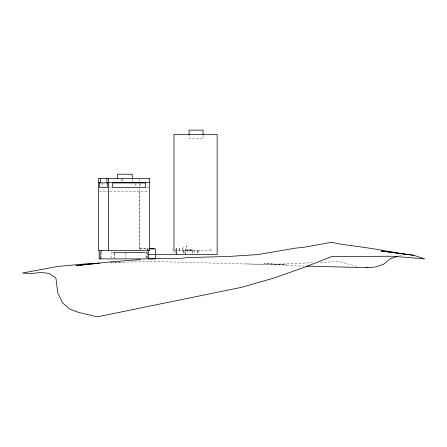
<?xml version="1.0" encoding="UTF-8"?>
<svg xmlns="http://www.w3.org/2000/svg" width="447" height="447" viewBox="0 0 447 447"><rect width="100%" height="100%" fill="white"/><g stroke="black" fill="none" stroke-linecap="round" stroke-linejoin="round"><path stroke-width="0.34" stroke-dasharray="2.23 1.68" d="M175.917 253.455L175.922 250.432M186.332 250.175C185.896 249.404 188.098 250.946 186.801 249.817C187.718 250.203 186.053 250.348 186.254 250.208M189.377 249.94L190.355 249.789L190.377 250.342M189.886 249.951L190.355 250.376M173.961 248.934L172.447 249.728L172.447 250.432L211.973 250.432L211.973 249.728L210.459 248.934M174.973 249.527L176.096 249.13M399.339 255.807L402.641 254.768M192.076 249.823C192.098 251.281 191.294 249.163 191.584 250.164C192.998 249.555 193.696 250.711 192.098 249.789M190.355 249.823C189.964 251.03 191.199 249.778 190.366 249.789M312.671 262.691L308.497 262.875C242.313 267.189 176.04 258.863 109.833 262.858M320.326 262.361L339.105 261.54L357.432 266.557M109.839 262.853L122.143 262.495M109.47 187.628L111.532 187.628M146.717 187.628L148.672 187.628M99.39 191.154L109.068 191.154M109.727 191.154L148.817 191.154M139.671 248.308L148.583 248.308M190.137 250.046C189.511 249.923 189.684 250.465 189.344 250.208M304.496 266.06L295.562 265.836L263.914 263.384L286.566 264.976L246.398 263.926M203.078 135.346L203.078 138.598L189.053 138.598L189.053 135.346M198.943 250.437L198.943 253.46M197.563 250.437L197.563 254.667M197.272 250.437L197.272 253.46M194.339 250.432L194.339 253.455M192.953 250.432L192.953 254.661M192.668 250.432L192.668 254.661M187.086 250.432L187.086 253.455M185.706 254.661L185.695 249.728L186.857 246.113L185.416 249.728L185.416 254.661M184.784 250.437L184.784 253.46M183.404 250.437L183.404 254.667M183.114 250.437L183.114 254.667M182.527 250.432L183.404 246.817L182.242 250.432M179.353 250.432L179.951 247.521L179.074 250.432M176.498 248.934L176.498 248.23L175.9 250.432M174.408 249.728L174.408 250.432M173.961 250.432L173.961 253.455M148.052 248.934L148.052 249.929M147.219 248.308L147.219 249.895M147.219 251.728L147.219 258.237M147.141 258.891L147.141 248.538L140.637 248.538L140.637 249.795M146.135 251.728L146.135 258.891M145.985 251.728L145.985 258.237M140.844 183.588L140.844 186.952M139.671 179.124L139.671 183.136M139.671 183.801L139.671 187.813M139.671 188.483L139.671 249.895M139.157 191.154L139.157 250.421M135.558 183.588L135.558 186.952M132.267 179.431L132.267 181.387M125.439 253.03L125.439 258.237M122.925 179.057L122.925 181.476M121.819 179.057L121.819 181.476M114.505 253.125L114.505 258.249M114.108 253.125L114.108 258.249M111.107 251.728L111.107 258.237M102.609 182.918L102.609 186.952M101.888 252.488L101.888 258.495M188.472 249.957C188.181 251.259 188.109 249.37 188.472 249.957M191.132 249.957C190.841 251.259 190.768 249.37 191.132 249.957M188.863 250.113C189.455 250.868 188.394 249.147 188.863 250.113M187.6 250.298C187.153 250.018 188.545 250.337 187.6 250.298"/><path stroke-width="0.67" d="M101.888 250.421L100.245 252.488L100.245 258.891M397.355 256.427L390.069 258.914L383.939 264.021L376.452 266.825L367.976 267.725L306.558 266.11M140.453 259.59L108.761 262.054L76.057 265.63L99.575 263.166L90.702 263.412L57.965 266.418L22.35 273.05L31.094 273.536L40.778 272.452L49.265 273.435L55.909 278.068L57.741 292.981L62.669 303.016L69.861 309.156L78.594 312.369L97.267 316.867L241.671 287.298L273.871 278.062L303.943 267.485L331.797 256.539L392.555 256.243L424.65 258.886L413.838 255.304L381.341 251.018L413.838 255.304M149.326 258.774L180.063 258.405L188.807 257.533L227.97 256.511L258.232 254.533L295.573 248.124L303.72 247.308L331.512 242.313L340.379 244.107L371.697 248.476L404.624 254.147M98.536 182.689L100.469 182.689L100.469 178.454M149.667 182.689L106.906 182.689L106.906 178.454M149.225 248.308L154.025 248.308L154.025 248.834M149.684 248.934L155.372 248.934L155.372 254.667M112.957 252.538L144.962 252.538M148.739 254.667L217.147 254.667L217.147 134.368L173.961 134.368L173.961 248.934M99.156 258.891L155.567 258.891L155.567 254.41M365.992 267.546L367.976 267.725M203.078 134.692L203.078 130.133L189.053 130.133L189.053 134.692M176.66 248.934L176.66 254.667M148.505 250.421L148.505 258.891M132.267 178.778L132.267 174.224L117.561 174.224L117.561 178.454M108.532 178.454L108.532 250.421M99.156 250.421L99.156 258.495M149.667 178.454L98.536 178.454L98.536 250.421L149.667 250.421L149.667 178.454M107.358 182.918L99.53 182.918L99.53 187.628L107.358 187.628L107.358 182.918M145.599 182.918L112.644 182.918L112.644 187.628L145.599 187.628L145.599 182.918"/></g></svg>
